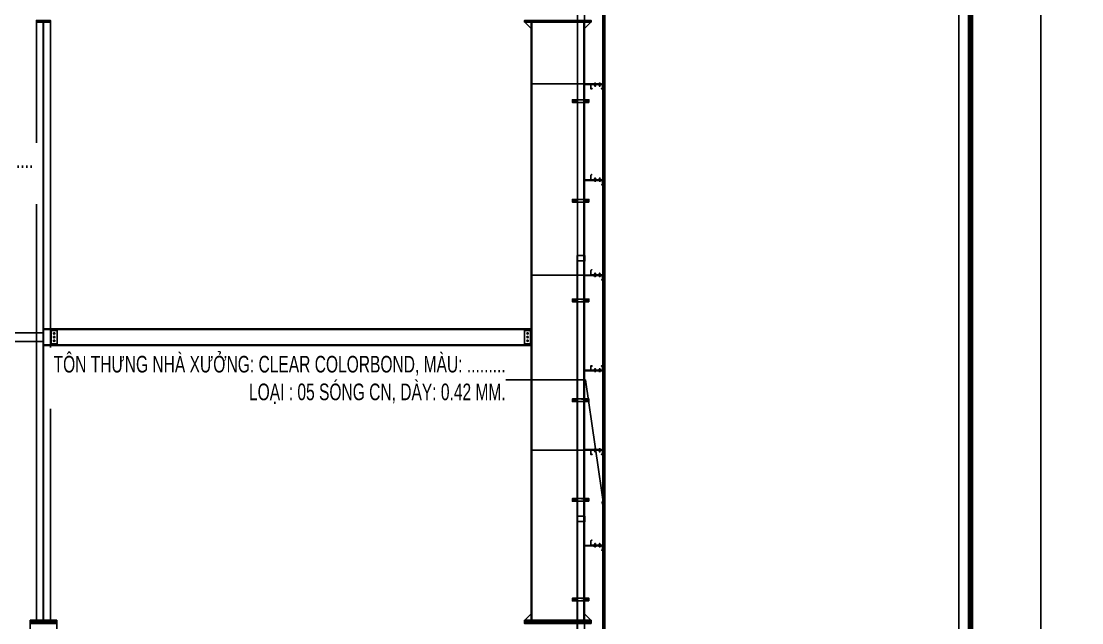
# Model space of a CAD drawing. Header units: inches. Extents: x 315041 to 662841, y -45540 to -35018.
# Drawn here: x 330050 to 330209.6, y -36389.1 to -36298.6 of the extents above; entities that cross this region are included whole.
import ezdxf

# ---------------------------------------------------------------- set-up
doc = ezdxf.new("R2010")
doc.units = ezdxf.units.IN
doc.header["$MEASUREMENT"] = 0
doc.linetypes.add('CENTER2', pattern=[28.575, 19.05, -3.175, 3.175, -3.175])
for name, color, linetype in [('2', 2, 'Continuous'), ('251', 251, 'Continuous'), ('3', 3, 'Continuous'), ('5', 5, 'Continuous'), ('6', 6, 'Continuous'), ('7', 7, 'Continuous'), ('8', 8, 'Continuous'), ('9', 9, 'Continuous'), ('BAO KHUNG', 31, 'Continuous'), ('DOWNPOUT', 52, 'Continuous')]:
    doc.layers.add(name, color=color, linetype=linetype)
doc.styles.add('ST1H', font='vnshxh.shx', dxfattribs={"width": 0.7})
doc.dimstyles.new('3', dxfattribs={"dimtxt": 3.5, "dimasz": 1.8, "dimexe": 1, "dimexo": 0, "dimgap": 1, "dimtad": 1, "dimdec": 0, "dimlfac": 3, "dimzin": 0, "dimdsep": 46, "dimtxsty": 'ST1H', "dimblk": 'OBLIQUE', "dimcen": 1, "dimdle": 1, "dimclrd": 8, "dimclre": 8, "dimclrt": 3, "dimadec": 0, "dimazin": 0, "dimtfac": 1, "dimtdec": 0, "dimtix": 1, "dimtofl": 0, "dimtmove": 1, "dimatfit": 3, "dimfxl": 0.18, "dimtolj": 1, "dimtzin": 0, "dimlwd": -1, "dimlwe": -1, "dimarcsym": 1})

# ---------------------------------------------------------------- blocks, each defined once
blk = doc.blocks.new('A$C75D82031')
at = {"layer": '2', "color": 157, "linetype": 'Continuous'}
blk.add_lwpolyline([(0, 420), (594, 420), (594, 0), (0, 0)], close=True, dxfattribs=at)
at = {"layer": '7', "color": 147, "linetype": 'Continuous'}
blk.add_lwpolyline([(12.33, 57.61), (581.67, 57.61), (581.67, 409.19), (12.33, 409.19)], close=True, dxfattribs=at)
at = {"layer": 'BAO KHUNG', "color": 167, "linetype": 'Continuous', "const_width": 0.871}
blk.add_lwpolyline([(10.59, 9.07), (583.41, 9.07), (583.41, 410.93), (10.59, 410.93)], close=True, dxfattribs=at)
blk = doc.blocks.new('A$C2C995D6F')
at = {"layer": '7'}
for p, q in [((0.25, 0.13), (0, 0.13)), ((0.13, 0.25), (0.13, 0))]:
    blk.add_line(p, q, dxfattribs=at)
blk.add_circle((0.13, 0.13), 0.0917, dxfattribs=at)
blk = doc.blocks.new('A$C6A7930B6')
at = {"layer": '2'}
h = blk.add_hatch(dxfattribs=at)
h.set_pattern_fill('ANSI31', color=256, scale=0.125, angle=-90, style=0)
h.set_pattern_definition([(315, (3303.04439, 11524.56439), (0.011048543456, 0.011048543456), [])])
h.paths.add_polyline_path([(1.5, 1.19), (1.5, 0.62), (0.02, 0.62), (0.02, 0.12), (0.13, 0.01), (0.12, 0), (0, 0.12), (0, 0.63), (1.48, 0.63), (1.48, 1.18), (1.37, 1.29), (1.38, 1.3)])
at = {"layer": '251'}
h = blk.add_hatch(color=256, dxfattribs=at)
h.paths.add_polyline_path([(0.31, 0.67), (0.31, 0.67, 0.192582), (0.33, 0.68, 0.192582), (0.35, 0.67)])
h.paths.add_polyline_path([(0.4, 0.67, 0.192582), (0.42, 0.68, 0.192582), (0.44, 0.67)])
h = blk.add_hatch(color=256, dxfattribs=at)
h.paths.add_polyline_path([(0.31, 0.45), (0.31, 0.45, 0.192582), (0.33, 0.46, 0.192582), (0.35, 0.45)])
h.paths.add_polyline_path([(0.4, 0.45, 0.192582), (0.42, 0.46, 0.192582), (0.44, 0.45)])
h = blk.add_hatch(color=256, dxfattribs=at)
h.paths.add_polyline_path([(0.9, 0.67), (0.89, 0.67, 0.192582), (0.92, 0.68, 0.192582), (0.94, 0.67)])
h.paths.add_polyline_path([(0.98, 0.67, 0.192582), (1, 0.68, 0.192582), (1.02, 0.67)])
h = blk.add_hatch(color=256, dxfattribs=at)
h.paths.add_polyline_path([(0.9, 0.45), (0.89, 0.45, 0.192582), (0.92, 0.46, 0.192582), (0.94, 0.45)])
h.paths.add_polyline_path([(0.98, 0.45, 0.192582), (1, 0.46, 0.192582), (1.02, 0.45)])
at = {"layer": '9', "linetype": 'Continuous'}
h = blk.add_hatch(dxfattribs=at)
h.set_pattern_fill('ANSI31', color=250, scale=0.25, angle=-90, style=0)
h.set_pattern_definition([(315, (3302.900187, 11527.014995), (0.02209708691, 0.02209708691), [])])
h.paths.add_polyline_path([(2.29, 0.55), (2.29, 0.62), (0.13, 0.62), (0.13, 0.55)])
at = {"layer": '2'}
blk.add_lwpolyline([(1.5, 1.19), (1.5, 0.62), (0.02, 0.62), (0.02, 0.12), (0.13, 0.01), (0.12, 0), (0, 0.12), (0, 0.63), (1.48, 0.63), (1.48, 1.18), (1.37, 1.29), (1.38, 1.3)], close=True, dxfattribs=at)
at = {"layer": '5', "linetype": 'CENTER2', "ltscale": 0.2}
for p, q in [((0.38, 0.44), (0.38, 0.86)), ((0.96, 0.44), (0.96, 0.86))]:
    blk.add_line(p, q, dxfattribs=at)
at = {"layer": '6'}
blk.add_lwpolyline([(2.29, 0.55), (2.29, 0.62), (0.13, 0.62), (0.13, 0.55), (2.29, 0.55)], dxfattribs=at)
at = {"layer": '8'}
for p, q in [((0.29, 0.68), (0.29, 0.74)), ((0.29, 0.46), (0.29, 0.53)), ((0.44, 0.75), (0.31, 0.75)), ((0.44, 0.67), (0.31, 0.67)), ((0.44, 0.55), (0.31, 0.55)), ((0.44, 0.53), (0.31, 0.53)), ((0.44, 0.45), (0.31, 0.45)), ((0.34, 0.83), (0.33, 0.82)), ((0.33, 0.82), (0.34, 0.82)), ((0.34, 0.77), (0.33, 0.76)), ((0.33, 0.76), (0.33, 0.75)), ((0.33, 0.68), (0.33, 0.74)), ((0.33, 0.68), (0.33, 0.74)), ((0.33, 0.63), (0.33, 0.55)), ((0.33, 0.46), (0.33, 0.53)), ((0.33, 0.46), (0.33, 0.53)), ((0.42, 0.84), (0.34, 0.84)), ((0.34, 0.83), (0.34, 0.84)), ((0.34, 0.83), (0.38, 0.83)), ((0.35, 0.76), (0.42, 0.77)), ((0.43, 0.76), (0.35, 0.76)), ((0.38, 0.84), (0.38, 0.83)), ((0.38, 0.83), (0.38, 0.84)), ((0.42, 0.84), (0.42, 0.83)), ((0.42, 0.83), (0.42, 0.83)), ((0.42, 0.78), (0.43, 0.77)), ((0.42, 0.77), (0.43, 0.76)), ((0.43, 0.77), (0.42, 0.77)), ((0.42, 0.68), (0.42, 0.74)), ((0.42, 0.46), (0.42, 0.53)), ((0.43, 0.76), (0.43, 0.75)), ((0.43, 0.63), (0.43, 0.55)), ((0.46, 0.68), (0.46, 0.74)), ((0.46, 0.46), (0.46, 0.53)), ((0.87, 0.68), (0.87, 0.74)), ((0.87, 0.46), (0.87, 0.53)), ((1.02, 0.75), (0.89, 0.75)), ((1.02, 0.53), (0.89, 0.53)), ((1.02, 0.67), (0.9, 0.67)), ((1.02, 0.55), (0.9, 0.55)), ((1.02, 0.45), (0.9, 0.45)), ((0.92, 0.83), (0.91, 0.82)), ((0.91, 0.82), (0.92, 0.82)), ((0.92, 0.77), (0.91, 0.76)), ((0.91, 0.76), (0.91, 0.75)), ((0.91, 0.63), (0.91, 0.55)), ((1, 0.84), (0.92, 0.84)), ((0.92, 0.83), (0.92, 0.84)), ((0.92, 0.83), (0.96, 0.83)), ((0.92, 0.68), (0.92, 0.74)), ((0.92, 0.68), (0.92, 0.74)), ((0.92, 0.46), (0.92, 0.53)), ((0.92, 0.46), (0.92, 0.53)), ((0.93, 0.76), (1, 0.77)), ((1.01, 0.76), (0.93, 0.76)), ((0.96, 0.84), (0.96, 0.83)), ((0.96, 0.83), (0.96, 0.84)), ((1, 0.84), (1, 0.83)), ((1, 0.83), (1, 0.83)), ((1, 0.78), (1.01, 0.77)), ((1, 0.77), (1.01, 0.76)), ((1.01, 0.77), (1, 0.77)), ((1, 0.68), (1, 0.74)), ((1, 0.46), (1, 0.53)), ((1.01, 0.76), (1.01, 0.75)), ((1.01, 0.63), (1.01, 0.55)), ((1.05, 0.68), (1.05, 0.74)), ((1.05, 0.46), (1.05, 0.53))]:
    blk.add_line(p, q, dxfattribs=at)
for points in [[(0.28, 0.65), (0.28, 0.67), (0.47, 0.67), (0.47, 0.65)], [(0.28, 0.53), (0.28, 0.55), (0.47, 0.55), (0.47, 0.53)], [(0.34, 0.82), (0.33, 0.81), (0.34, 0.8), (0.42, 0.81), (0.43, 0.82), (0.42, 0.83)], [(0.34, 0.8), (0.33, 0.79), (0.34, 0.79), (0.42, 0.8), (0.43, 0.8), (0.42, 0.81)], [(0.34, 0.79), (0.33, 0.78), (0.34, 0.77), (0.42, 0.78), (0.43, 0.79), (0.42, 0.8)], [(0.86, 0.65), (0.86, 0.67), (1.06, 0.67), (1.06, 0.65)], [(0.86, 0.53), (0.86, 0.55), (1.06, 0.55), (1.06, 0.53)], [(0.92, 0.82), (0.91, 0.81), (0.92, 0.8), (1, 0.81), (1.01, 0.82), (1, 0.83)], [(0.92, 0.8), (0.91, 0.79), (0.92, 0.79), (1, 0.8), (1.01, 0.8), (1, 0.81)], [(0.92, 0.79), (0.91, 0.78), (0.92, 0.77), (1, 0.78), (1.01, 0.79), (1, 0.8)]]:
    blk.add_lwpolyline(points, close=True, dxfattribs=at)
for centre, start, end in [((0.31, 0.72), 46.3972, 133.6028), ((0.31, 0.7), 226.3972, 313.6028), ((0.31, 0.5), 46.3972, 133.6028), ((0.31, 0.49), 226.3972, 313.6028), ((0.35, 0.72), 90, 133.6028), ((0.35, 0.7), 226.3972, 270), ((0.35, 0.5), 90, 133.6028), ((0.35, 0.49), 226.3972, 270), ((0.4, 0.72), 46.3972, 90), ((0.4, 0.7), 270, 313.6028), ((0.4, 0.5), 46.3972, 90), ((0.4, 0.49), 270, 313.6028), ((0.44, 0.72), 46.3972, 133.6028), ((0.44, 0.7), 226.3972, 313.6028), ((0.44, 0.5), 46.3972, 133.6028), ((0.44, 0.49), 226.3972, 313.6028), ((0.89, 0.72), 46.3972, 133.6028), ((0.89, 0.7), 226.3972, 313.6028), ((0.89, 0.5), 46.3972, 133.6028), ((0.89, 0.49), 226.3972, 313.6028), ((0.94, 0.72), 90, 133.6028), ((0.94, 0.7), 226.3972, 270), ((0.94, 0.5), 90, 133.6028), ((0.94, 0.49), 226.3972, 270), ((0.98, 0.72), 46.3972, 90), ((0.98, 0.7), 270, 313.6028), ((0.98, 0.5), 46.3972, 90), ((0.98, 0.49), 270, 313.6028), ((1.02, 0.72), 46.3972, 133.6028), ((1.02, 0.7), 226.3972, 313.6028), ((1.02, 0.5), 46.3972, 133.6028), ((1.02, 0.49), 226.3972, 313.6028)]:
    blk.add_arc(centre, 0.0314, start, end, dxfattribs=at)
blk = doc.blocks.new('*U148')
at = {"layer": '251'}
h = blk.add_hatch(color=256, dxfattribs=at)
h.paths.add_polyline_path([(-0.053, -0.04), (-0.053, -0.043, -0.192582), (-0.048, -0.029, -0.192582), (-0.053, -0.014)])
h.paths.add_polyline_path([(-0.053, 0.014, -0.192582), (-0.048, 0.029, -0.192582), (-0.053, 0.043)])
h = blk.add_hatch(color=256, dxfattribs=at)
h.paths.add_polyline_path([(0.067, -0.04), (0.067, -0.043, -0.192582), (0.073, -0.029, -0.192582), (0.067, -0.014)])
h.paths.add_polyline_path([(0.067, 0.014, -0.192582), (0.073, 0.029, -0.192582), (0.067, 0.043)])
at = {"layer": '5', "linetype": 'CENTER2', "ltscale": 0.2}
blk.add_line((-0.077, 0), (0.206, 0), dxfattribs=at)
at = {"layer": '8'}
for p, q in [((-0.053, 0.04), (-0.053, -0.04)), ((-0.048, 0.058), (-0.006, 0.058)), ((-0.048, 0.029), (-0.006, 0.029)), ((0, 0.043), (0, -0.043)), ((0.056, 0.033), (0, 0.033)), ((0.056, -0.066), (0.056, 0.066)), ((0.056, 0.066), (0.067, 0.066)), ((0.067, -0.066), (0.067, 0.066)), ((0.067, 0.04), (0.067, -0.04)), ((0.073, 0.058), (0.115, 0.058)), ((0.073, 0.029), (0.115, 0.029)), ((0.12, 0.043), (0.12, -0.043)), ((0.128, 0.033), (0.12, 0.033)), ((0.132, 0.027), (0.128, 0.033)), ((0.128, 0.033), (0.128, -0.017)), ((0.128, -0.017), (0.132, 0.027)), ((0.138, 0.033), (0.132, 0.027)), ((0.142, 0.027), (0.138, 0.033)), ((0.175, 0.03), (0.172, 0.027)), ((0.18, 0.027), (0.175, 0.03)), ((0.177, -0.027), (0.178, 0)), ((0.18, 0), (0.178, 0)), ((0.178, 0), (0.18, 0)), ((0.18, 0.027), (0.18, -0.027)), ((-0.048, -0.029), (-0.006, -0.029)), ((-0.048, -0.029), (-0.006, -0.029)), ((-0.048, -0.058), (-0.006, -0.058)), ((0.056, -0.033), (0, -0.033)), ((0.056, -0.066), (0.067, -0.066)), ((0.073, -0.029), (0.115, -0.029)), ((0.073, -0.029), (0.115, -0.029)), ((0.073, -0.058), (0.115, -0.058)), ((0.131, -0.033), (0.12, -0.033)), ((0.137, -0.027), (0.131, -0.033)), ((0.171, -0.033), (0.167, -0.027)), ((0.177, -0.027), (0.171, -0.033)), ((0.177, -0.027), (0.18, -0.027))]:
    blk.add_line(p, q, dxfattribs=at)
for points in [[(0.147, -0.027), (0.141, -0.033), (0.137, -0.027), (0.142, 0.027), (0.148, 0.033), (0.152, 0.027)], [(0.157, -0.027), (0.151, -0.033), (0.147, -0.027), (0.152, 0.027), (0.158, 0.033), (0.162, 0.027)], [(0.167, -0.027), (0.161, -0.033), (0.157, -0.027), (0.162, 0.027), (0.168, 0.033), (0.172, 0.027)]]:
    blk.add_lwpolyline(points, close=True, dxfattribs=at)
for centre, start, end in [((-0.032, 0.043), 136.39718, 223.60282), ((-0.032, 0.014), 136.39718, 180), ((-0.021, 0.043), 316.39718, 43.60282), ((-0.021, 0.014), 0, 43.60282), ((0.088, 0.043), 136.39718, 223.60282), ((0.088, 0.014), 136.39718, 180), ((0.099, 0.043), 316.39718, 43.60282), ((0.099, 0.014), 0, 43.60282), ((-0.032, -0.014), 180, 223.60282), ((-0.032, -0.043), 136.39718, 223.60282), ((-0.021, -0.014), 316.39718, 0), ((-0.021, -0.043), 316.39718, 43.60282), ((0.088, -0.014), 180, 223.60282), ((0.088, -0.043), 136.39718, 223.60282), ((0.099, -0.014), 316.39718, 0), ((0.099, -0.043), 316.39718, 43.60282)]:
    blk.add_arc(centre, 0.0209, start, end, dxfattribs=at)
blk = doc.blocks.new('*U149')
at = {"layer": '251'}
h = blk.add_hatch(color=256, dxfattribs=at)
h.paths.add_polyline_path([(-0.053, -0.04), (-0.053, -0.043, -0.192582), (-0.048, -0.029, -0.192582), (-0.053, -0.014)])
h.paths.add_polyline_path([(-0.053, 0.014, -0.192582), (-0.048, 0.029, -0.192582), (-0.053, 0.043)])
h = blk.add_hatch(color=256, dxfattribs=at)
h.paths.add_polyline_path([(0.067, -0.04), (0.067, -0.043, -0.192582), (0.073, -0.029, -0.192582), (0.067, -0.014)])
h.paths.add_polyline_path([(0.067, 0.014, -0.192582), (0.073, 0.029, -0.192582), (0.067, 0.043)])
at = {"layer": '5', "linetype": 'CENTER2', "ltscale": 0.2}
blk.add_line((-0.077, 0), (0.206, 0), dxfattribs=at)
at = {"layer": '8'}
for p, q in [((-0.053, 0.04), (-0.053, -0.04)), ((-0.048, 0.058), (-0.006, 0.058)), ((-0.048, 0.029), (-0.006, 0.029)), ((0, 0.043), (0, -0.043)), ((0.056, 0.033), (0, 0.033)), ((0.056, -0.066), (0.056, 0.066)), ((0.056, 0.066), (0.067, 0.066)), ((0.067, -0.066), (0.067, 0.066)), ((0.067, 0.04), (0.067, -0.04)), ((0.073, 0.058), (0.115, 0.058)), ((0.073, 0.029), (0.115, 0.029)), ((0.12, 0.043), (0.12, -0.043)), ((0.128, 0.033), (0.12, 0.033)), ((0.132, 0.027), (0.128, 0.033)), ((0.128, 0.033), (0.128, -0.017)), ((0.128, -0.017), (0.132, 0.027)), ((0.138, 0.033), (0.132, 0.027)), ((0.142, 0.027), (0.138, 0.033)), ((0.175, 0.03), (0.172, 0.027)), ((0.18, 0.027), (0.175, 0.03)), ((0.177, -0.027), (0.178, 0)), ((0.18, 0), (0.178, 0)), ((0.178, 0), (0.18, 0)), ((0.18, 0.027), (0.18, -0.027)), ((-0.048, -0.029), (-0.006, -0.029)), ((-0.048, -0.029), (-0.006, -0.029)), ((-0.048, -0.058), (-0.006, -0.058)), ((0.056, -0.033), (0, -0.033)), ((0.056, -0.066), (0.067, -0.066)), ((0.073, -0.029), (0.115, -0.029)), ((0.073, -0.029), (0.115, -0.029)), ((0.073, -0.058), (0.115, -0.058)), ((0.131, -0.033), (0.12, -0.033)), ((0.137, -0.027), (0.131, -0.033)), ((0.171, -0.033), (0.167, -0.027)), ((0.177, -0.027), (0.171, -0.033)), ((0.177, -0.027), (0.18, -0.027))]:
    blk.add_line(p, q, dxfattribs=at)
for points in [[(0.147, -0.027), (0.141, -0.033), (0.137, -0.027), (0.142, 0.027), (0.148, 0.033), (0.152, 0.027)], [(0.157, -0.027), (0.151, -0.033), (0.147, -0.027), (0.152, 0.027), (0.158, 0.033), (0.162, 0.027)], [(0.167, -0.027), (0.161, -0.033), (0.157, -0.027), (0.162, 0.027), (0.168, 0.033), (0.172, 0.027)]]:
    blk.add_lwpolyline(points, close=True, dxfattribs=at)
for centre, start, end in [((-0.032, 0.043), 136.39718, 223.60282), ((-0.032, 0.014), 136.39718, 180), ((-0.021, 0.043), 316.39718, 43.60282), ((-0.021, 0.014), 0, 43.60282), ((0.088, 0.043), 136.39718, 223.60282), ((0.088, 0.014), 136.39718, 180), ((0.099, 0.043), 316.39718, 43.60282), ((0.099, 0.014), 0, 43.60282), ((-0.032, -0.014), 180, 223.60282), ((-0.032, -0.043), 136.39718, 223.60282), ((-0.021, -0.014), 316.39718, 0), ((-0.021, -0.043), 316.39718, 43.60282), ((0.088, -0.014), 180, 223.60282), ((0.088, -0.043), 136.39718, 223.60282), ((0.099, -0.014), 316.39718, 0), ((0.099, -0.043), 316.39718, 43.60282)]:
    blk.add_arc(centre, 0.0209, start, end, dxfattribs=at)
blk = doc.blocks.new('A$C174458B3')
at = {"layer": '2'}
blk.add_lwpolyline([(1.33, 0.02), (1.48, 0.02), (1.48, 0.52), (0.02, 0.52), (0.02, 0.02), (0.17, 0.02), (0.17, 0), (0, 0), (0, 0.54), (1.5, 0.54), (1.5, 0), (1.33, 0), (1.33, 0.02)], dxfattribs=at)
at = {"layer": '5'}
blk.add_lwpolyline([(2.29, 0.54), (2.29, 0.61), (0.13, 0.61), (0.13, 0.54), (2.29, 0.54)], dxfattribs=at)
at = {"layer": '251', "color": 147, "xscale": 1.5, "yscale": 1.5, "zscale": 1.5, "rotation": 270}
for name, p in [('*U149', (0.38, 0.61)), ('*U148', (0.96, 0.61))]:
    blk.add_blockref(name, p, dxfattribs=at)
blk = doc.blocks.new('A$C3213453A')
at = {"layer": '2'}
for name, p in [('A$C174458B3', (0, 115.08)), ('A$C6A7930B6', (0, 103.05)), ('A$C6A7930B6', (0, 91.11)), ('A$C174458B3', (0, 69.24)), ('A$C6A7930B6', (0, 57.22))]:
    blk.add_blockref(name, p, dxfattribs=at)
at = {"layer": '2', "xscale": -1, "rotation": 180}
blk.add_blockref('A$C174458B3', (0, 80.33), dxfattribs=at)
blk = doc.blocks.new('ống xối 111')
h = blk.add_hatch()
h.set_pattern_fill('ANSI31', color=1, scale=0.15, style=0)
h.set_pattern_definition([(45, (315045.45221, -35604.688858), (-0.013258252147, 0.013258252147), [])])
edge = h.paths.add_edge_path()
edge.add_line((325475.47, -36774.83), (325475.07, -36774.83))
edge.add_line((325475.07, -36774.83), (325475.07, -36775.23))
edge.add_arc((325475.07, -36775.2), 0.03, 270, 360)
edge.add_line((325475.1, -36775.2), (325475.1, -36774.86))
edge.add_line((325475.1, -36774.86), (325475.44, -36774.86))
edge.add_arc((325475.44, -36774.83), 0.03, 270, 360)
h = blk.add_hatch()
h.set_pattern_fill('ANSI31', color=1, scale=0.15, style=0)
h.set_pattern_definition([(45, (315045.45221, -35619.688858), (-0.013258252147, 0.013258252147), [])])
edge = h.paths.add_edge_path()
edge.add_line((325475.47, -36789.83), (325475.07, -36789.83))
edge.add_line((325475.07, -36789.83), (325475.07, -36790.23))
edge.add_arc((325475.07, -36790.2), 0.03, 270, 360)
edge.add_line((325475.1, -36790.2), (325475.1, -36789.86))
edge.add_line((325475.1, -36789.86), (325475.44, -36789.86))
edge.add_arc((325475.44, -36789.83), 0.03, 270, 360)
h = blk.add_hatch()
h.set_pattern_fill('ANSI31', color=1, scale=0.15, style=0)
h.set_pattern_definition([(45, (315045.45221, -35634.688858), (-0.013258252147, 0.013258252147), [])])
edge = h.paths.add_edge_path()
edge.add_line((325475.47, -36804.83), (325475.07, -36804.83))
edge.add_line((325475.07, -36804.83), (325475.07, -36805.23))
edge.add_arc((325475.07, -36805.2), 0.03, 270, 360)
edge.add_line((325475.1, -36805.2), (325475.1, -36804.86))
edge.add_line((325475.1, -36804.86), (325475.44, -36804.86))
edge.add_arc((325475.44, -36804.83), 0.03, 270, 360)
h = blk.add_hatch()
h.set_pattern_fill('ANSI31', color=1, scale=0.15, style=0)
h.set_pattern_definition([(45, (315045.45221, -35649.688858), (-0.013258252147, 0.013258252147), [])])
edge = h.paths.add_edge_path()
edge.add_line((325475.47, -36819.83), (325475.07, -36819.83))
edge.add_line((325475.07, -36819.83), (325475.07, -36820.23))
edge.add_arc((325475.07, -36820.2), 0.03, 270, 360)
edge.add_line((325475.1, -36820.2), (325475.1, -36819.86))
edge.add_line((325475.1, -36819.86), (325475.44, -36819.86))
edge.add_arc((325475.44, -36819.83), 0.03, 270, 360)
h = blk.add_hatch()
h.set_pattern_fill('ANSI31', color=1, scale=0.15, style=0)
h.set_pattern_definition([(45, (315045.45221, -35664.688858), (-0.013258252147, 0.013258252147), [])])
edge = h.paths.add_edge_path()
edge.add_line((325475.47, -36834.83), (325475.07, -36834.83))
edge.add_line((325475.07, -36834.83), (325475.07, -36835.23))
edge.add_arc((325475.07, -36835.2), 0.03, 270, 360)
edge.add_line((325475.1, -36835.2), (325475.1, -36834.86))
edge.add_line((325475.1, -36834.86), (325475.44, -36834.86))
edge.add_arc((325475.44, -36834.83), 0.03, 270, 360)
h = blk.add_hatch()
h.set_pattern_fill('ANSI31', color=1, scale=0.15, style=0)
h.set_pattern_definition([(45, (315045.45221, -35679.688858), (-0.013258252147, 0.013258252147), [])])
edge = h.paths.add_edge_path()
edge.add_line((325475.47, -36849.83), (325475.07, -36849.83))
edge.add_line((325475.07, -36849.83), (325475.07, -36850.23))
edge.add_arc((325475.07, -36850.2), 0.03, 270, 360)
edge.add_line((325475.1, -36850.2), (325475.1, -36849.86))
edge.add_line((325475.1, -36849.86), (325475.44, -36849.86))
edge.add_arc((325475.44, -36849.83), 0.03, 270, 360)
at = {"color": 2}
for points in [[(325474.34, -36775.23), (325476.84, -36775.23), (325476.84, -36774.83), (325474.34, -36774.83)], [(325474.34, -36790.23), (325476.84, -36790.23), (325476.84, -36789.83), (325474.34, -36789.83)], [(325474.34, -36805.23), (325476.84, -36805.23), (325476.84, -36804.83), (325474.34, -36804.83)], [(325474.34, -36820.23), (325476.84, -36820.23), (325476.84, -36819.83), (325474.34, -36819.83)], [(325474.34, -36835.23), (325476.84, -36835.23), (325476.84, -36834.83), (325474.34, -36834.83)], [(325474.34, -36850.23), (325476.84, -36850.23), (325476.84, -36849.83), (325474.34, -36849.83)]]:
    blk.add_lwpolyline(points, close=True, dxfattribs=at)
at = {"color": 1}
for points in [[(325475.47, -36774.83), (325475.07, -36774.83), (325475.07, -36775.23), (325475.07, -36775.23, 0.414214), (325475.1, -36775.2), (325475.1, -36774.86), (325475.44, -36774.86, 0.414214), (325475.47, -36774.83)], [(325475.47, -36789.83), (325475.07, -36789.83), (325475.07, -36790.23), (325475.07, -36790.23, 0.414214), (325475.1, -36790.2), (325475.1, -36789.86), (325475.44, -36789.86, 0.414214), (325475.47, -36789.83)], [(325475.47, -36804.83), (325475.07, -36804.83), (325475.07, -36805.23), (325475.07, -36805.23, 0.414214), (325475.1, -36805.2), (325475.1, -36804.86), (325475.44, -36804.86, 0.414214), (325475.47, -36804.83)], [(325475.47, -36819.83), (325475.07, -36819.83), (325475.07, -36820.23), (325475.07, -36820.23, 0.414214), (325475.1, -36820.2), (325475.1, -36819.86), (325475.44, -36819.86, 0.414214), (325475.47, -36819.83)], [(325475.47, -36834.83), (325475.07, -36834.83), (325475.07, -36835.23), (325475.07, -36835.23, 0.414214), (325475.1, -36835.2), (325475.1, -36834.86), (325475.44, -36834.86, 0.414214), (325475.47, -36834.83)], [(325475.47, -36849.83), (325475.07, -36849.83), (325475.07, -36850.23), (325475.07, -36850.23, 0.414214), (325475.1, -36850.2), (325475.1, -36849.86), (325475.44, -36849.86, 0.414214), (325475.47, -36849.83)]]:
    blk.add_lwpolyline(points, format="xyb", close=True, dxfattribs=at)
at = {"layer": 'DOWNPOUT', "color": 1, "true_color": 0xfa051e}
for p, q in [((325474.57, -36775.03), (325474.82, -36775.03)), ((325474.7, -36774.9), (325474.7, -36775.14)), ((325476.26, -36775.03), (325476.51, -36775.03)), ((325476.39, -36774.9), (325476.39, -36775.14)), ((325474.57, -36790.03), (325474.82, -36790.03)), ((325474.7, -36789.9), (325474.7, -36790.14)), ((325476.26, -36790.03), (325476.51, -36790.03)), ((325476.39, -36789.9), (325476.39, -36790.14)), ((325474.57, -36805.03), (325474.82, -36805.03)), ((325474.7, -36804.9), (325474.7, -36805.14)), ((325476.26, -36805.03), (325476.51, -36805.03)), ((325476.39, -36804.9), (325476.39, -36805.14)), ((325474.57, -36820.03), (325474.82, -36820.03)), ((325474.7, -36819.9), (325474.7, -36820.14)), ((325476.26, -36820.03), (325476.51, -36820.03)), ((325476.39, -36819.9), (325476.39, -36820.14)), ((325474.57, -36835.03), (325474.82, -36835.03)), ((325474.7, -36834.9), (325474.7, -36835.14)), ((325476.26, -36835.03), (325476.51, -36835.03)), ((325476.39, -36834.9), (325476.39, -36835.14)), ((325474.57, -36850.03), (325474.82, -36850.03)), ((325474.7, -36849.9), (325474.7, -36850.14)), ((325476.26, -36850.03), (325476.51, -36850.03)), ((325476.39, -36849.9), (325476.39, -36850.14))]:
    blk.add_line(p, q, dxfattribs=at)
at = {"layer": 'DOWNPOUT', "color": 222}
for points in [[(325476.09, -36799.07), (325476.09, -36759.95), (325476.13, -36759.85), (325476.13, -36759.07), (325474.96, -36759.07), (325474.96, -36759.85), (325474.99, -36759.95), (325474.99, -36799.07)], [(325476.1, -36838.28), (325476.1, -36799.16), (325476.13, -36799.06), (325476.13, -36798.28), (325474.96, -36798.28), (325474.96, -36799.06), (325474.99, -36799.16), (325474.99, -36838.28)], [(325476.1, -36877.49), (325476.1, -36838.37), (325476.13, -36838.27), (325476.13, -36837.49), (325474.96, -36837.49), (325474.96, -36838.27), (325475, -36838.37), (325475, -36877.49)]]:
    blk.add_lwpolyline(points, close=True, dxfattribs=at)
for points in [[(325476.06, -36799.07), (325476.06, -36759.96), (325476.09, -36759.86), (325476.09, -36759.09)], [(325476.06, -36838.28), (325476.06, -36799.17), (325476.09, -36799.07), (325476.09, -36798.3)], [(325476.06, -36877.49), (325476.06, -36838.38), (325476.1, -36838.28), (325476.1, -36837.51)]]:
    blk.add_lwpolyline(points, dxfattribs=at)
at = {"layer": 'DOWNPOUT', "color": 1, "true_color": 0xfa051e}
for points in [[(325474.54, -36775.23), (325476.65, -36775.23), (325476.65, -36774.83), (325474.54, -36774.83)], [(325474.54, -36790.23), (325476.65, -36790.23), (325476.65, -36789.83), (325474.54, -36789.83)], [(325474.54, -36805.23), (325476.65, -36805.23), (325476.65, -36804.83), (325474.54, -36804.83)], [(325474.54, -36820.23), (325476.65, -36820.23), (325476.65, -36819.83), (325474.54, -36819.83)], [(325474.54, -36835.23), (325476.65, -36835.23), (325476.65, -36834.83), (325474.54, -36834.83)], [(325474.54, -36850.23), (325476.65, -36850.23), (325476.65, -36849.83), (325474.54, -36849.83)]]:
    blk.add_lwpolyline(points, close=True, dxfattribs=at)
for centre, radius in [((325474.7, -36775.03), 0.09), ((325474.7, -36775.03), 0.06), ((325476.39, -36775.03), 0.09), ((325476.39, -36775.03), 0.06), ((325474.7, -36790.03), 0.09), ((325474.7, -36790.03), 0.06), ((325476.39, -36790.03), 0.09), ((325476.39, -36790.03), 0.06), ((325474.7, -36805.03), 0.09), ((325474.7, -36805.03), 0.06), ((325476.39, -36805.03), 0.09), ((325476.39, -36805.03), 0.06), ((325474.7, -36820.03), 0.09), ((325474.7, -36820.03), 0.06), ((325476.39, -36820.03), 0.09), ((325476.39, -36820.03), 0.06), ((325474.7, -36835.03), 0.09), ((325474.7, -36835.03), 0.06), ((325476.39, -36835.03), 0.09), ((325476.39, -36835.03), 0.06), ((325474.7, -36850.03), 0.09), ((325474.7, -36850.03), 0.06), ((325476.39, -36850.03), 0.09), ((325476.39, -36850.03), 0.06)]:
    blk.add_circle(centre, radius, dxfattribs=at)
blk = doc.blocks.new('_Oblique')
at = {"color": 0, "linetype": 'ByBlock', "lineweight": -2}
blk.add_line((-0.5, -0.5), (0.5, 0.5), dxfattribs=at)

msp = doc.modelspace()

# ---------------------------------------------------------------- linework, layer by layer
at = {"color": 8}
msp.add_lwpolyline([(329906.4424, -36171.9399), (330191.1113, -36171.9399), (330191.1113, -36523.5197), (329906.4424, -36523.5197)], close=True, dxfattribs=at)
at = {"layer": '2', "color": 9}
for p, q in [((330126.7735, -36299.6269), (330125.8235, -36298.6769)), ((330126.7735, -36388.6769), (330126.7735, -36298.6769)), ((330126.8535, -36388.6769), (330126.8535, -36298.6769)), ((330134.6935, -36388.6769), (330134.6935, -36298.6769)), ((330134.7735, -36388.6769), (330134.7735, -36298.6769)), ((330134.7735, -36299.6269), (330135.7235, -36298.6769)), ((330134.6932, -36307.996), (330126.8532, -36307.996)), ((330134.6932, -36336.7427), (330126.8532, -36336.7427)), ((330134.6932, -36363.076), (330126.8532, -36363.076)), ((330126.7735, -36387.7269), (330125.8235, -36388.6769))]:
    msp.add_line(p, q, dxfattribs=at)
at = {"layer": '2'}
msp.add_line((330134.7735, -36387.7269), (330135.7235, -36388.6769), dxfattribs=at)
at = {"layer": '2', "color": 9}
for points in [[(330052.3131, -36298.6769), (330054.4331, -36298.6769), (330054.4331, -36298.4269), (330052.3131, -36298.4269)], [(330053.4031, -36298.6769), (330053.3431, -36298.6769), (330053.3431, -36388.6769), (330053.4031, -36388.6769)], [(330135.7735, -36298.6769), (330125.7735, -36298.6769), (330125.7735, -36298.4269), (330135.7735, -36298.4269)], [(330053.4031, -36344.9069), (330054.4331, -36344.9069), (330054.4331, -36344.8269), (330053.4031, -36344.8269)], [(330126.6735, -36347.3269), (330054.5331, -36347.3269), (330054.5331, -36344.8269), (330126.6735, -36344.8269)], [(330126.7735, -36345.0769), (330125.7735, -36345.0769), (330125.7735, -36347.0769), (330126.7735, -36347.0769)], [(329979.9731, -36346.7119), (330053.3231, -36346.7119), (330053.3231, -36345.4419), (329979.9731, -36345.4419)], [(330053.4031, -36347.2469), (330054.4331, -36347.2469), (330054.4331, -36347.3269), (330053.4031, -36347.3269)], [(330051.3731, -36388.6769), (330055.3731, -36388.6769), (330055.3731, -36388.9269), (330051.3731, -36388.9269)], [(330051.3731, -36389.1769), (330055.3731, -36389.1769), (330055.3731, -36388.9269), (330051.3731, -36388.9269)], [(330135.7735, -36388.6769), (330125.7735, -36388.6769), (330125.7735, -36388.9269), (330135.7735, -36388.9269)], [(330135.7735, -36389.1769), (330125.7735, -36389.1769), (330125.7735, -36388.9269), (330135.7735, -36388.9269)]]:
    msp.add_lwpolyline(points, close=True, dxfattribs=at)
for points in [[(330054.4331, -36388.6769), (330054.4331, -36298.6769), (330052.3131, -36298.6769), (330052.3131, -36388.6769)], [(330054.5331, -36344.9269), (330126.6735, -36344.9269)], [(330126.6735, -36347.2269), (330054.5331, -36347.2269)], [(330055.3731, -36388.6769), (330055.3731, -36479.1769), (330051.3731, -36479.1769), (330051.3731, -36388.6769)]]:
    msp.add_lwpolyline(points, dxfattribs=at)
msp.add_lwpolyline([(330053.4031, -36344.9069), (330054.4331, -36344.9069), (330054.4331, -36344.9769, 0.41421356), (330054.5331, -36345.0769), (330055.4331, -36345.0769), (330055.4331, -36347.0769), (330054.5331, -36347.0769, 0.41421356), (330054.4331, -36347.1769), (330054.4331, -36347.2469), (330053.4031, -36347.2469), (330053.4031, -36344.9069)], format="xyb", dxfattribs=at)
at = {"layer": '3'}
for points in [[(330137.5235, -36447.0319), (330137.8235, -36447.0319), (330137.8235, -36186.0769), (330137.5235, -36186.0769)], [(330137.5335, -36447.0219), (330137.8135, -36447.0219), (330137.8135, -36186.0869), (330137.5335, -36186.0869)]]:
    msp.add_lwpolyline(points, close=True, dxfattribs=at)

# ---------------------------------------------------------------- block references
at = {"color": 1}
for p in [(329609.4423, -36581.1298), (330203.4423, -36581.1298)]:
    msp.add_blockref('A$C75D82031', p, dxfattribs=at)
at = {"color": 2, "xscale": -1}
msp.add_blockref('ống xối 111', (655609.7983, 464.4657), dxfattribs=at)
at = {"layer": '2', "xscale": -1.200000000011642, "yscale": 1.200000000011642, "zscale": 1.2}
msp.add_blockref('A$C3213453A', (330137.5235, -36446.8169), dxfattribs=at)
at = {"layer": '2', "color": 9, "yscale": 1.200000000011642, "zscale": 1.2}
for p, xscale in [((330054.832, -36345.678), 1.200000000011642), ((330054.832, -36346.228), 1.200000000011642), ((330054.832, -36346.778), 1.200000000011642), ((330126.3746, -36345.678), -1.200000000011642), ((330126.3746, -36346.228), -1.200000000011642), ((330126.3746, -36346.778), -1.200000000011642)]:
    msp.add_blockref('A$C2C995D6F', p, dxfattribs=dict(at, xscale=xscale))

# ---------------------------------------------------------------- next in the draw order: texts
at = {"layer": '3', "char_height": 2.5, "style": 'ST1H', "bg_fill": 2}
for insert, attachment_point in [((329983.8283, -36321.7407), 4), ((330122.9284, -36352.5075), 6)]:
    msp.add_mtext('\\A1;t«n TH¦NG nhµ x\xadëng: CLEAR COLORBOND, mµu: .........\\PLo¹i : 05 SãNG CN, dµy: 0.42 mm.', dxfattribs=dict(at, insert=insert, attachment_point=attachment_point))

# ---------------------------------------------------------------- next in the draw order: leaders
at = {"color": 9}
msp.add_leader([(330137.8235, -36372.5822), (330134.927, -36352.5075), (330122.9284, -36352.5075)], dimstyle='3', override={"dimgap": 1, "dimtad": 0}, dxfattribs=at)

doc.saveas('drawing.dxf')
